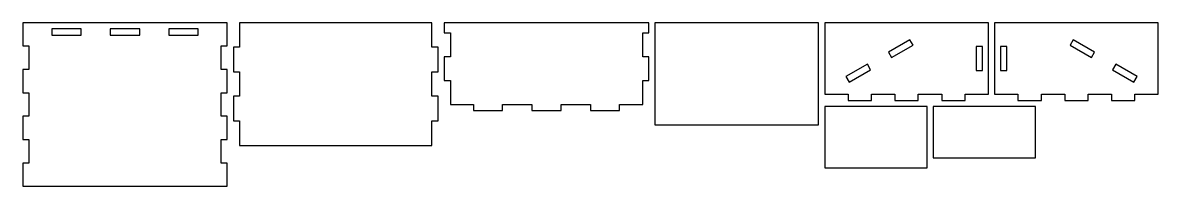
# Model space of a CAD drawing. Header units: millimetres. Extents: x 5 to 560, y 315 to 395.
import ezdxf

# ---------------------------------------------------------------- set-up
doc = ezdxf.new("R2010")
doc.units = ezdxf.units.MM
doc.layers.add('CUT', color=1, linetype='CONTINUOUS')

msp = doc.modelspace()

# ---------------------------------------------------------------- linework, layer by layer
at = {"layer": 'CUT'}
for points in [[(5, 315), (105, 315), (105, 326.3786), (102, 326.3786), (102, 337.9071), (105, 337.9071), (105, 349.2357), (102, 349.2357), (102, 360.7643), (105, 360.7643), (105, 372.0929), (102, 372.0929), (102, 383.6214), (105, 383.6214), (105, 395), (5, 395), (5, 383.6214), (8, 383.6214), (8, 372.0929), (5, 372.0929), (5, 360.7643), (8, 360.7643), (8, 349.2357), (5, 349.2357), (5, 337.9071), (8, 337.9071), (8, 326.3786), (5, 326.3786)], [(111, 335), (205, 335), (205, 347), (208, 347), (208, 359), (205, 359), (205, 371), (208, 371), (208, 383), (205, 383), (205, 395), (111, 395), (111, 383), (108, 383), (108, 371), (111, 371), (111, 359), (108, 359), (108, 347), (111, 347)], [(214, 355), (225.2857, 355), (225.2857, 352), (239.5714, 352), (239.5714, 355), (253.8571, 355), (253.8571, 352), (268.1429, 352), (268.1429, 355), (282.4286, 355), (282.4286, 352), (296.7143, 352), (296.7143, 355), (308, 355), (308, 366.6733), (311, 366.6733), (311, 378.3467), (308, 378.3467), (308, 390.02), (311, 390.02), (311, 395), (211, 395), (211, 390.02), (214, 390.02), (214, 378.3467), (211, 378.3467), (211, 366.6733), (214, 366.6733)], [(314, 345), (394, 345), (394, 395), (314, 395)], [(397, 360), (408.4286, 360), (408.4286, 357), (419.8571, 357), (419.8571, 360), (431.2857, 360), (431.2857, 357), (442.7143, 357), (442.7143, 360), (454.1429, 360), (454.1429, 357), (465.5714, 357), (465.5714, 360), (477, 360), (477, 395), (397, 395)], [(480, 360), (491.4286, 360), (491.4286, 357), (502.8571, 357), (502.8571, 360), (514.2857, 360), (514.2857, 357), (525.7143, 357), (525.7143, 360), (537.1429, 360), (537.1429, 357), (548.5714, 357), (548.5714, 360), (560, 360), (560, 395), (480, 395)], [(19.2357, 388.95), (33.6214, 388.95), (33.6214, 392.05), (19.2357, 392.05)], [(47.8071, 388.95), (62.1929, 388.95), (62.1929, 392.05), (47.8071, 392.05)], [(76.3786, 388.95), (90.7643, 388.95), (90.7643, 392.05), (76.3786, 392.05)], [(428.1086, 380.6164), (429.6586, 377.9317), (440.1375, 383.9817), (438.5875, 386.6664)], [(470.95, 371.6233), (474.05, 371.6233), (474.05, 383.3967), (470.95, 383.3967)], [(482.95, 371.6233), (486.05, 371.6233), (486.05, 383.3967), (482.95, 383.3967)], [(516.8625, 383.9817), (527.3414, 377.9317), (528.8914, 380.6164), (518.4125, 386.6664)], [(407.324, 368.6164), (408.874, 365.9317), (419.3529, 371.9817), (417.8029, 374.6664)], [(537.6471, 371.9817), (548.126, 365.9317), (549.676, 368.6164), (539.1971, 374.6664)], [(397, 324), (447, 324), (447, 354), (397, 354)], [(450, 329), (500, 329), (500, 354), (450, 354)]]:
    msp.add_lwpolyline(points, close=True, dxfattribs=at)

doc.saveas('drawing.dxf')
